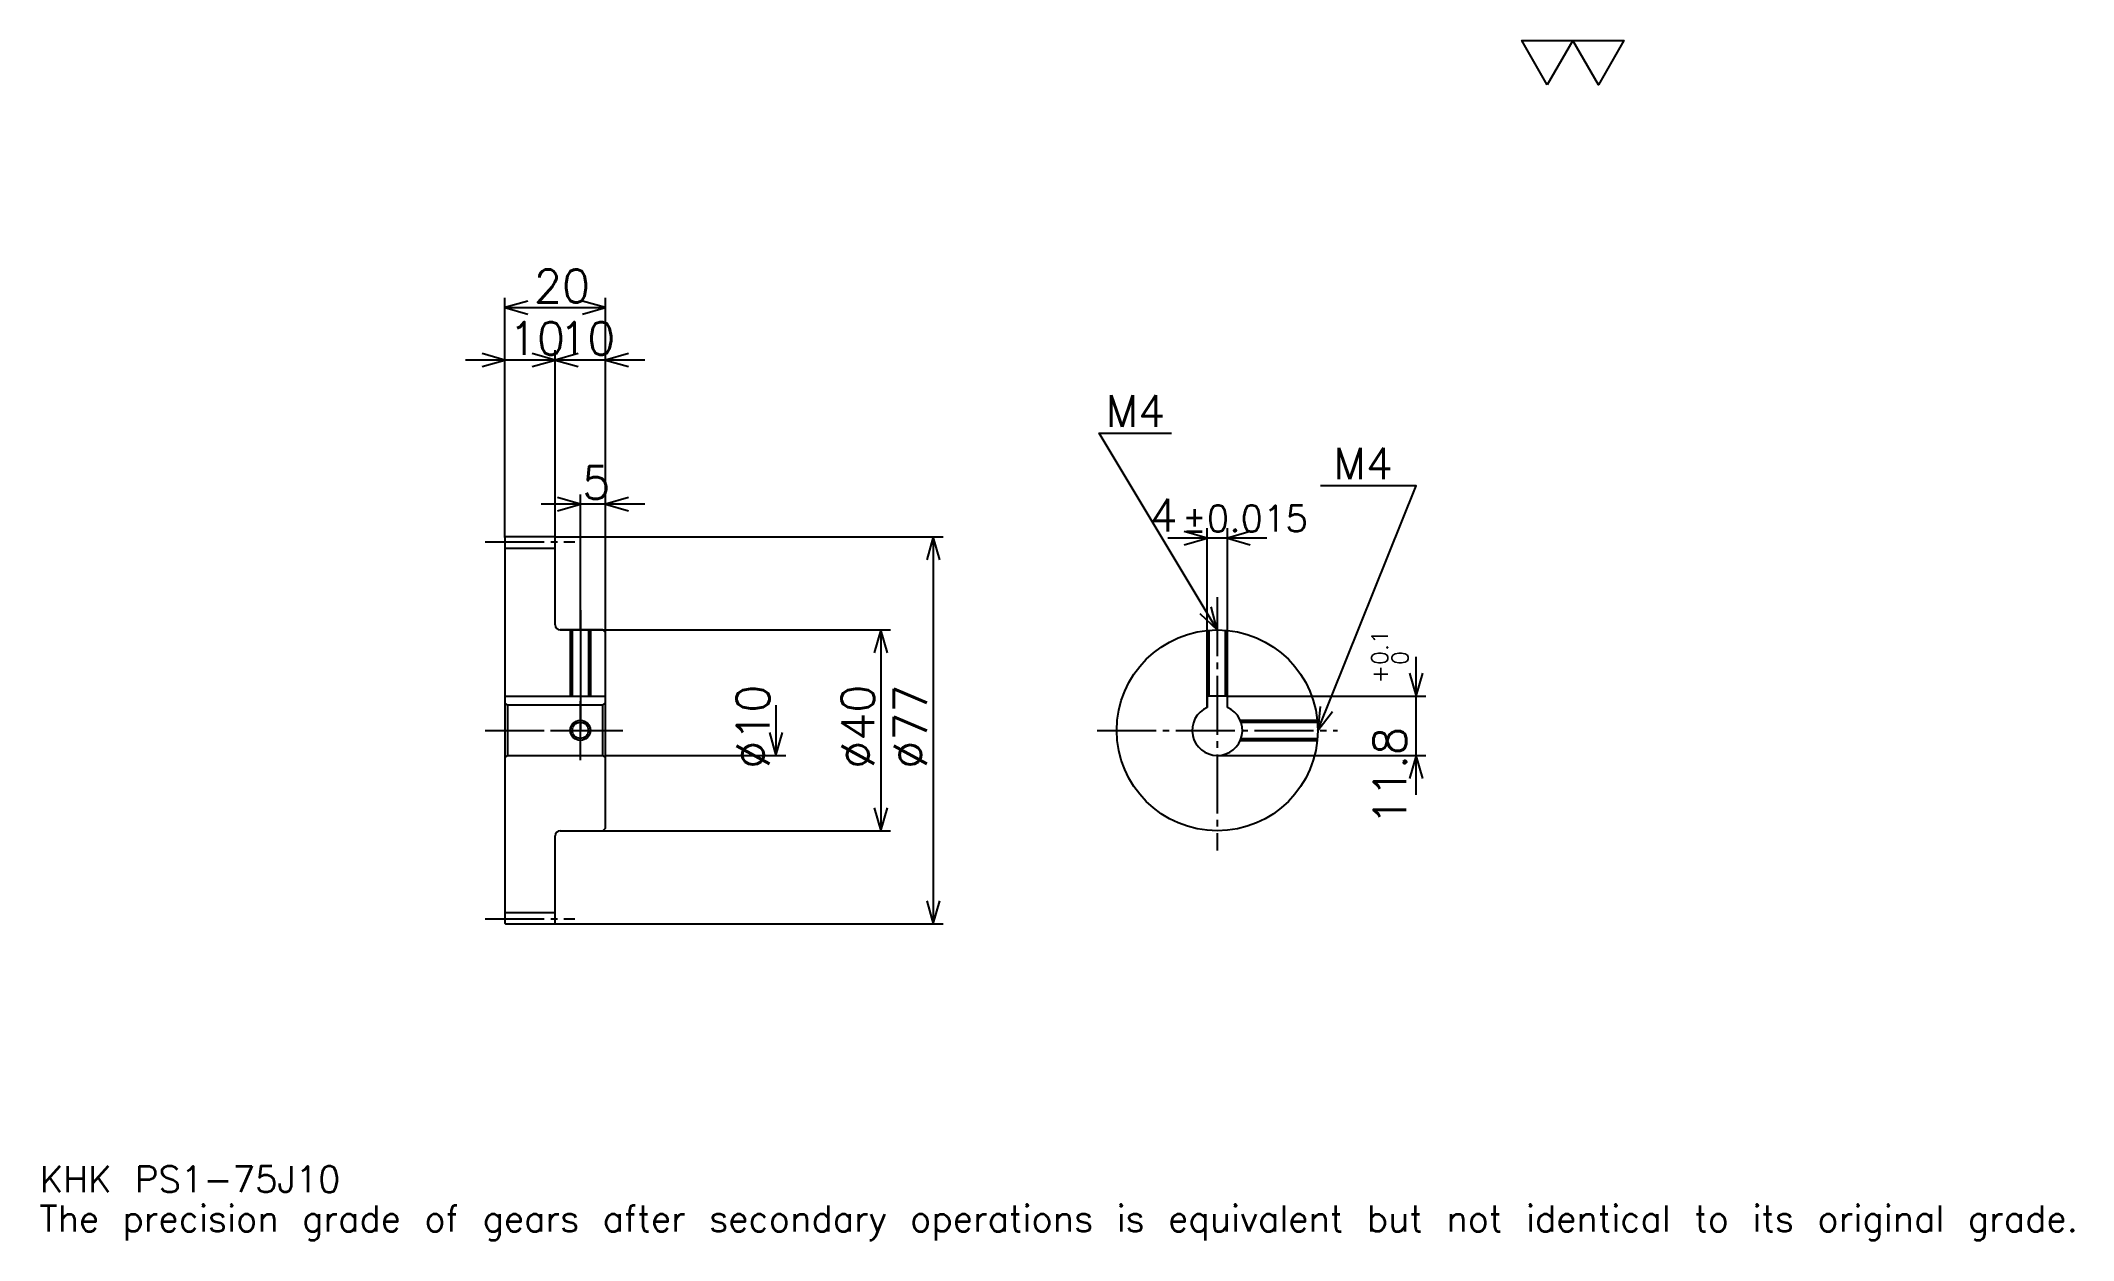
# Model space of a CAD drawing. Extents: x 13 to 418, y 5 to 244.
import ezdxf

# ---------------------------------------------------------------- set-up
doc = ezdxf.new("R2010")
doc.units = 0
doc.linetypes.add('DASHDOT', pattern=[15.652174, 11.73913, -1.304348, 1.304348, -1.304348])
doc.layers.get('0').update_dxf_attribs({"linetype": 'CONTINUOUS'})
doc.layers.add('DASHDOT', color=6, linetype='DASHDOT')
doc.styles.add('KANJI', font='TXT', dxfattribs={"bigfont": 'BIGFONT'})

msp = doc.modelspace()

# ---------------------------------------------------------------- linework, layer by layer
at = {"color": 5}
for p, q in [((105.652168, 144.804352), (105.652168, 192.41304)), ((105.652168, 190.456512), (125.652168, 190.456512)), ((125.652168, 144.804352), (125.652168, 192.41304)), ((123.478256, 180.021729), (97.82608, 180.021729)), ((133.478256, 180.021729), (107.82608, 180.021729)), ((115.652168, 144.804352), (115.652168, 181.978256)), ((133.478256, 151.32608), (112.82608, 151.32608)), ((120.652168, 144.804352), (120.652168, 153.282608)), ((245.391296, 113.104347), (245.391296, 146.521744)), ((249.391296, 113.104347), (249.391296, 146.521744)), ((105.652168, 144.704346), (105.652168, 144.804352)), ((115.55217, 144.804352), (125.652168, 144.804352)), ((115.652168, 144.704346), (115.652168, 144.804352)), ((120.652168, 126.304344), (120.652168, 144.804352)), ((120.652168, 126.304344), (120.652168, 144.804352)), ((125.652168, 144.804352), (192.82608, 144.804352)), ((125.652168, 125.804344), (125.652168, 144.804352)), ((190.869568, 144.804352), (190.869568, 67.804344)), ((257.217377, 144.565216), (237.565216, 144.565216)), ((116.652168, 126.304344), (125.652168, 126.304344)), ((125.652168, 126.304344), (182.391296, 126.304344)), ((180.434784, 126.304344), (180.434784, 86.304344)), ((286.956512, 93.478256), (286.956512, 120.930435)), ((159.565216, 111.304344), (159.565216, 101.304344)), ((249.391296, 113.104347), (288.913055, 113.104347)), ((125.652168, 101.304344), (161.521729, 101.304344)), ((247.391296, 101.304344), (288.913055, 101.304344)), ((116.652168, 86.304344), (125.652168, 86.304344)), ((125.652168, 86.304344), (182.391296, 86.304344)), ((115.55217, 67.804344), (125.652168, 67.804344)), ((125.652168, 67.804344), (192.82608, 67.804344))]:
    msp.add_line(p, q, dxfattribs=at)
at = {"color": 4}
for p, q in [((105.652168, 142.554352), (115.652168, 142.554352)), ((105.652168, 113.104347), (125.652168, 113.104347)), ((106.152168, 111.304344), (106.152168, 101.304344)), ((125.152168, 111.304344), (125.652168, 111.804344)), ((125.152168, 101.304344), (125.652168, 100.804344)), ((105.652168, 70.054344), (115.652168, 70.054344))]:
    msp.add_line(p, q, dxfattribs=at)
at = {"color": 7}
msp.add_lwpolyline([(313.043488, 234.782608), (307.956543, 243.600006), (328.304352, 243.600006), (323.217407, 234.782608), (318.130432, 243.600006), (313.043488, 234.782608)], dxfattribs=at)
at = {"color": 5}
for points in [[(110.217384, 191.760864), (105.652168, 190.456512), (110.217384, 189.152176)], [(121.086952, 189.152176), (125.652168, 190.456512), (121.086952, 191.760864)], [(101.086952, 178.717392), (105.652168, 180.021729), (101.086952, 181.32608)], [(111.086952, 178.717392), (115.652168, 180.021729), (111.086952, 181.32608)], [(120.217384, 181.32608), (115.652168, 180.021729), (120.217384, 178.717392)], [(130.217392, 181.32608), (125.652168, 180.021729), (130.217392, 178.717392)], [(247.391296, 126.304344), (223.91304, 165.434784), (238.260864, 165.434784)], [(267.391296, 106.304344), (286.956512, 155), (267.913055, 155)], [(116.086952, 150.021729), (120.652168, 151.32608), (116.086952, 152.630432)], [(130.217392, 152.630432), (125.652168, 151.32608), (130.217392, 150.021729)], [(240.82608, 143.260864), (245.391296, 144.565216), (240.82608, 145.869568)], [(253.956512, 145.869568), (249.391296, 144.565216), (253.956512, 143.260864)], [(192.173904, 140.239136), (190.869568, 144.804352), (189.565216, 140.239136)], [(243.924042, 129.547913), (247.391296, 126.304344), (246.16098, 130.890076)], [(181.73912, 121.739128), (180.434784, 126.304344), (179.130432, 121.739128)], [(285.652161, 117.669563), (286.956512, 113.104347), (288.260864, 117.669563)], [(267.882996, 111.026711), (267.391296, 106.304344), (270.303619, 110.054146)], [(158.260864, 105.86956), (159.565216, 101.304344), (160.869568, 105.86956)], [(288.260864, 96.739128), (286.956512, 101.304344), (285.652161, 96.739128)], [(179.130432, 90.86956), (180.434784, 86.304344), (181.73912, 90.86956)], [(189.565216, 72.36956), (190.869568, 67.804344), (192.173904, 72.36956)]]:
    msp.add_lwpolyline(points, dxfattribs=at)
at = {"color": 4}
for points in [[(115.652168, 127.304344), (115.652168, 144.704346), (115.55217, 144.804352), (105.752167, 144.804352), (105.652168, 144.704346), (105.652168, 100.804344)], [(116.652168, 86.304344), (125.152168, 86.304344), (125.652168, 86.804344), (125.652168, 125.804344), (125.152168, 126.304344), (116.652168, 126.304344)], [(118.652168, 126.304344), (118.652168, 113.104347)], [(119.032166, 126.304344), (119.032166, 113.104347)], [(122.272171, 126.304344), (122.272171, 113.104347)], [(122.652168, 126.304344), (122.652168, 113.104347)], [(245.391296, 110.886917), (245.391296, 126.204094)], [(245.771301, 113.104347), (245.771301, 126.238625)], [(249.011292, 113.104347), (249.011292, 126.238625)], [(249.391296, 110.886917), (249.391296, 126.204094)], [(105.652168, 100.804344), (106.152168, 101.304344), (125.152168, 101.304344), (125.152168, 111.304344), (106.152168, 111.304344), (105.652168, 111.804344)], [(249.391296, 110.886917), (249.391296, 113.104347), (245.391296, 113.104347), (245.391296, 110.886917)], [(251.973877, 108.304344), (267.291046, 108.304344)], [(252.121582, 107.924347), (267.325592, 107.924347)], [(251.973877, 104.304344), (267.291046, 104.304344)], [(252.121582, 104.684341), (267.325592, 104.684341)], [(105.652168, 100.804344), (105.652168, 67.904343), (105.752167, 67.804344), (115.55217, 67.804344), (115.652168, 67.904343), (115.652168, 85.304344)]]:
    msp.add_lwpolyline(points, dxfattribs=at)
for centre, radius in [((247.391296, 106.304344), 20), ((120.652168, 106.304344), 1.62)]:
    msp.add_circle(centre, radius, dxfattribs=at)
at = {"color": 7}
msp.add_circle((120.652168, 106.304344), 2, dxfattribs=at)
at = {"color": 4}
for centre, radius, start, end in [((116.652168, 127.304344), 1, 180, 270), ((247.391296, 106.304344), 5, 113.57817801, 66.42182199), ((116.652168, 85.304344), 1, 90, 180)]:
    msp.add_arc(centre, radius, start, end, dxfattribs=at)
at = {"layer": 'DASHDOT', "color": 7}
for p, q in [((101.739128, 143.804352), (119.565208, 143.804352)), ((247.391296, 132.82608), (247.391296, 82.391296)), ((120.652168, 126.304344), (120.652168, 106.304344)), ((101.739128, 106.304344), (129.565216, 106.304344)), ((223.478256, 106.304344), (271.304352, 106.304344)), ((101.739128, 68.804344), (119.565208, 68.804344))]:
    msp.add_line(p, q, dxfattribs=at)
for points in [[(120.652168, 130.217392), (120.652168, 109.191299)], [(120.652168, 100.391304), (120.652168, 112.217384)], [(114.73912, 106.304344), (126.565216, 106.304344)]]:
    msp.add_lwpolyline(points, dxfattribs=at)

# ---------------------------------------------------------------- texts
at = {"color": 7, "style": 'KANJI'}
for s, height, p in [('20', 6.521739, (111.41304, 191.5)), ('10', 6.521739, (106.41304, 181.065216)), ('10', 6.521739, (116.41304, 181.065216)), ('M4', 6.26087, (225.217377, 166.739136)), ('M4', 6.26087, (270.521729, 156.304352)), ('5', 6.521739, (121.0326, 152.369568)), ('4', 6.521739, (233.929138, 145.869568)), ('%%p0.015', 5.217391, (240.384857, 145.869568)), ('KHK PS1-75J10', 5.217391, (13.043478, 14.347826)), ('The precision grade of gears after secondary operations is equivalent but not identical to its original grade.', 5.217391, (13.043478, 6.521739))]:
    msp.add_text(s, height=height, dxfattribs=at).set_placement(p)
for s, height, p in [('0.1', 3.26087, (281.347839, 119.309372)), ('0', 3.26087, (285.391296, 119.309372)), ('+', 3.26087, (281.347839, 115.657196)), ('%%c10', 6.521739, (158.260864, 98.641304)), ('%%c40', 6.521739, (179.130432, 98.641296)), ('%%c77', 6.521739, (189.565216, 98.641296)), ('11.8', 6.521739, (285, 87.428528))]:
    msp.add_text(s, height=height, rotation=90, dxfattribs=at).set_placement(p)

doc.saveas('drawing.dxf')
